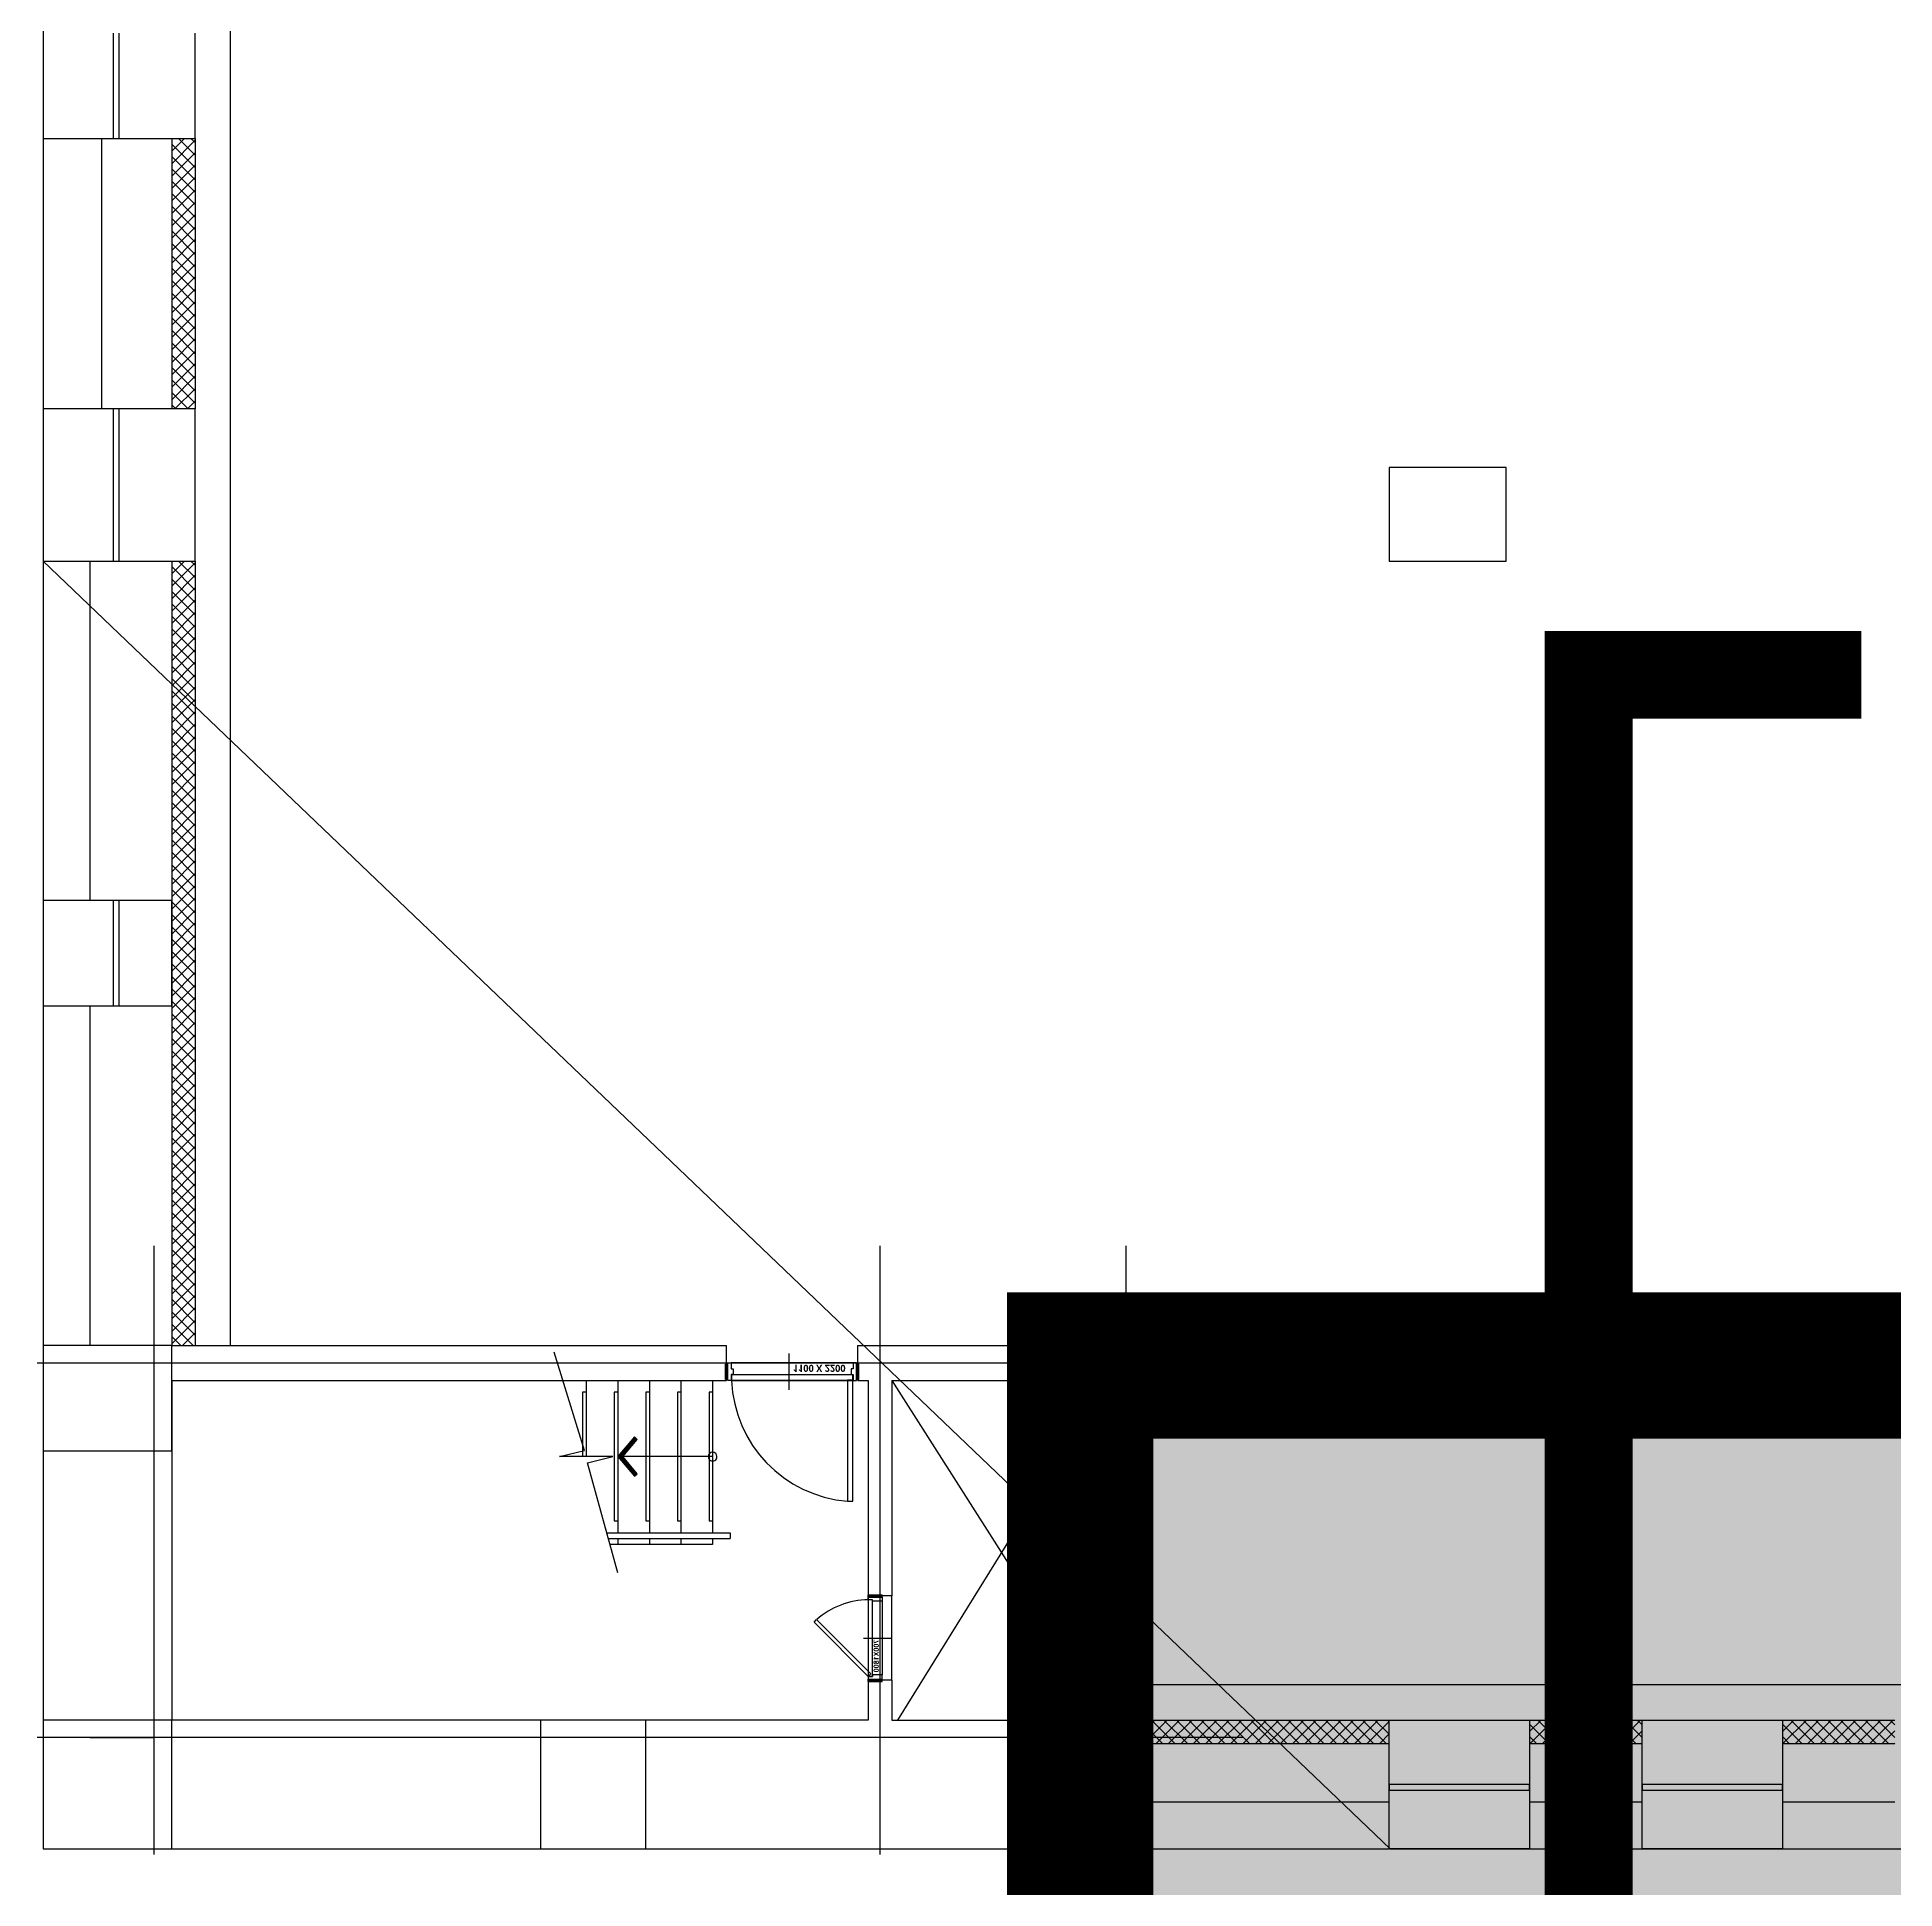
# Model space of a CAD drawing. Header units: millimetres. Extents: x 0 to 356400, y 0 to 68257.
# Drawn here: x 331912 to 332547, y 2688 to 3321 of the extents above; entities that cross this region are included whole.
import ezdxf
from ezdxf.enums import TextEntityAlignment as Align

# ---------------------------------------------------------------- set-up
doc = ezdxf.new("R2010")
doc.units = ezdxf.units.MM
doc.header["$LTSCALE"] = 75
doc.layers.add('8', color=8, linetype='Continuous')
doc.layers.add('AA-XXXX-TXT1', color=2, linetype='Continuous')
doc.styles.add('SHP-나눔bo', font='')
doc.styles.get('SHP-나눔bo').set_extended_font_data('NanumGothic', bold=True)

# ---------------------------------------------------------------- blocks, each defined once
blk = doc.blocks.new('G$C7369CDF7')
at = {"layer": '8'}
for p, q in [((116630, 11558), (116630, 85650)), ((115230, 34650), (115230, 9450)), ((115530, 14910), (115530, 15870)), ((115730, 14910), (115730, 15870)), ((116230, 14910), (116230, 15870)), ((116630, 14910), (116630, 15870)), ((115530, 13710), (115530, 14910)), ((115530, 14910), (116630, 14910)), ((116130, 14910), (116080, 14910)), ((116080, 14910), (116080, 13710)), ((116130, 13710), (116130, 14910)), ((116630, 14910), (116630, 13710)), ((115530, 12750), (115530, 13710)), ((116630, 13710), (115530, 13710)), ((115730, 12750), (115730, 13710)), ((116080, 13710), (116130, 13710)), ((116230, 12750), (116230, 13710)), ((116630, 12750), (116630, 13710)), ((115530, 11550), (115530, 12750)), ((115530, 12750), (116630, 12750)), ((116130, 12750), (116080, 12750)), ((116080, 12750), (116080, 11550)), ((116130, 11550), (116130, 12750)), ((116630, 12750), (116630, 11550)), ((105630, 12550), (104830, 12550)), ((104830, 12550), (104830, 11550)), ((105630, 11550), (105630, 12550)), ((104830, 11550), (105630, 11550)), ((105630, 50), (116630, 11558)), ((115530, 9450), (115530, 11550)), ((116630, 11550), (115530, 11550)), ((115730, 9450), (115730, 11550)), ((116080, 11550), (116130, 11550)), ((116230, 9450), (116230, 11550)), ((116630, 9450), (116630, 11550)), ((112480, 0), (112480, 10300)), ((115680, 10300), (115680, 0)), ((112330, 7010), (112330, 9450)), ((112330, 9450), (115530, 9450)), ((116630, 9450), (115530, 9450)), ((115530, 9450), (115530, 8550)), ((116630, 8550), (116630, 9450)), ((111480, 9300), (116680, 9300)), ((116230, 9300), (115680, 9300)), ((112630, 7300), (115530, 9150)), ((112630, 9150), (115530, 7350)), ((112630, 7300), (112630, 9150)), ((112630, 9150), (115530, 9150)), ((115530, 7300), (115530, 9150)), ((115530, 8550), (116630, 8550)), ((116630, 5200), (116630, 8550)), ((111480, 7200), (116680, 7200)), ((112630, 7300), (114470, 7300)), ((114460, 7100), (114460, 7220)), ((114480, 7220), (114460, 7220)), ((114480, 7200), (114460, 7200)), ((114470, 7300), (114470, 7100)), ((115190, 7300), (114470, 7300)), ((114470, 7100), (114470, 7220)), ((114480, 7110), (114480, 7220)), ((114480, 7220), (114515, 7220)), ((114480, 7100), (114480, 7220)), ((114498, 7220), (115145, 7220)), ((114515, 7220), (114515, 7135)), ((114830, 7060), (114830, 7298)), ((115180, 7220), (115145, 7220)), ((115145, 7220), (115145, 7135)), ((115180, 7100), (115180, 7220)), ((115180, 7100), (115180, 7220)), ((115200, 7220), (115180, 7220)), ((115200, 7200), (115180, 7200)), ((115190, 7300), (115530, 7300)), ((115190, 7300), (115190, 7100)), ((115190, 7100), (115190, 7220)), ((115200, 7100), (115200, 7220)), ((112630, 7010), (112330, 7010)), ((112620, 7020), (112490, 7020)), ((112490, 7000), (112490, 7020)), ((112620, 7010), (112490, 7010)), ((112620, 7000), (112490, 7000)), ((112510, 7000), (112510, 7020)), ((112600, 7000), (112600, 7020)), ((112620, 7000), (112620, 7020)), ((112630, 7010), (112630, 7100)), ((112630, 7100), (115530, 7100)), ((114480, 7110), (114460, 7110)), ((114480, 7100), (114460, 7100)), ((114504, 7100), (114480, 7100)), ((114515, 7135), (114504, 7135)), ((114504, 7135), (114504, 7100)), ((114672, 6659), (115135, 7122)), ((114695, 6638), (115157, 7100)), ((115157, 7100), (115135, 7122)), ((115145, 7135), (115157, 7135)), ((115157, 7135), (115157, 7100)), ((115157, 7100), (115180, 7100)), ((115200, 7110), (115180, 7110)), ((115200, 7100), (115180, 7100)), ((115530, 7100), (115530, 1150)), ((112480, 6970), (112480, 5930)), ((112630, 5930), (112630, 6970)), ((112710, 6425), (112400, 6425)), ((112330, 1150), (112330, 5890)), ((112630, 5890), (112330, 5890)), ((112490, 5900), (112490, 5880)), ((112620, 5900), (112490, 5900)), ((112620, 5890), (112490, 5890)), ((112620, 5880), (112490, 5880)), ((112510, 5900), (112510, 5880)), ((112600, 5900), (112600, 5880)), ((112620, 5900), (112620, 5880)), ((112630, 1150), (112630, 5890)), ((113930, 4866), (113930, 5920)), ((113930, 5920), (113980, 5920)), ((113980, 4880), (113980, 5920)), ((112630, 5770), (113930, 5770)), ((112730, 5770), (112730, 5740)), ((112730, 5740), (113830, 5740)), ((113280, 5770), (113280, 4960)), ((113830, 5740), (113830, 5770)), ((113980, 5770), (114030, 5770)), ((114030, 5770), (114030, 4894)), ((112630, 5500), (113930, 5500)), ((112730, 5500), (112730, 5470)), ((112730, 5470), (113830, 5470)), ((113830, 5470), (113830, 5500)), ((113980, 5500), (114030, 5500)), ((112630, 5230), (113930, 5230)), ((112730, 5230), (112730, 5200)), ((112730, 5200), (113830, 5200)), ((113134, 5127), (113112, 5102)), ((113112, 5102), (113280, 4960)), ((113280, 5004), (113134, 5127)), ((113426, 5127), (113280, 5004)), ((113280, 4960), (113448, 5102)), ((113448, 5102), (113426, 5127)), ((113830, 5200), (113830, 5230)), ((113980, 5230), (114030, 5230)), ((116630, 5200), (115530, 5200)), ((115530, 5200), (115530, 4300)), ((116630, 4300), (116630, 5200)), ((112630, 4960), (113930, 4960)), ((112730, 4960), (112730, 4930)), ((112730, 4930), (113830, 4930)), ((114273, 4960), (113334, 4702)), ((113830, 4930), (113830, 4960)), ((113980, 4960), (114030, 4960)), ((113334, 4702), (113280, 4919)), ((113280, 4919), (113280, 4461)), ((113227, 4675), (112387, 4418)), ((112630, 4690), (113280, 4690)), ((112730, 4690), (112730, 4660)), ((112730, 4660), (113280, 4660)), ((113280, 4461), (113227, 4675)), ((115530, 4300), (116630, 4300)), ((116630, 1150), (116630, 4300)), ((60830, 1650), (112330, 1650)), ((102020, 1350), (101120, 1350)), ((102020, 1350), (104330, 1350)), ((102020, 50), (102020, 1350)), ((105630, 1350), (104330, 1350)), ((104330, 1350), (104330, 50)), ((105630, 1350), (112330, 1350)), ((105630, 50), (105630, 1350)), ((102020, 1150), (104330, 1150)), ((105630, 1150), (112330, 1150)), ((109430, 1150), (108530, 1150)), ((108530, 1150), (108530, 50)), ((109430, 50), (109430, 1150)), ((113230, 1150), (112330, 1150)), ((112330, 1150), (112330, 50)), ((112630, 1150), (115530, 1150)), ((113230, 50), (113230, 1150)), ((116630, 1150), (115530, 1150)), ((115530, 1150), (115530, 50)), ((116630, 50), (116630, 1150)), ((116680, 1000), (111480, 1000)), ((112480, 450), (112480, 1000)), ((115680, 450), (115680, 1000)), ((102020, 700), (101120, 700)), ((101120, 650), (102020, 650)), ((102020, 650), (102020, 700)), ((104330, 700), (104330, 650)), ((105630, 700), (104330, 700)), ((104330, 650), (105630, 650)), ((105630, 650), (105630, 700)), ((108530, 700), (108530, 650)), ((109430, 700), (108530, 700)), ((108530, 650), (109430, 650)), ((109430, 650), (109430, 700)), ((102020, 550), (104330, 550)), ((105630, 450), (108530, 450)), ((109430, 450), (112330, 450)), ((16830, 50), (105630, 50)), ((101120, 50), (102020, 50)), ((102020, 50), (104330, 50)), ((104330, 50), (105630, 50)), ((105630, 50), (108530, 50)), ((108530, 50), (109430, 50)), ((109430, 50), (112330, 50)), ((112330, 50), (113230, 50)), ((113230, 50), (115530, 50)), ((115530, 50), (116630, 50))]:
    blk.add_line(p, q, dxfattribs=at)
at = {"layer": '8', "transparency": 33554687}
for p, q in [((115530, 15829), (115571, 15870)), ((115530, 15723), (115678, 15870)), ((115730, 15656), (115530, 15856)), ((115530, 15617), (115730, 15817)), ((115730, 15550), (115530, 15750)), ((115730, 15762), (115623, 15870)), ((115730, 15868), (115729, 15870)), ((115530, 15511), (115730, 15711)), ((115730, 15444), (115530, 15644)), ((115530, 15405), (115730, 15605)), ((115730, 15338), (115530, 15538)), ((115530, 15298), (115730, 15498)), ((115730, 15232), (115530, 15432)), ((115530, 15192), (115730, 15392)), ((115730, 15126), (115530, 15326)), ((115530, 15086), (115730, 15286)), ((115730, 15020), (115530, 15220)), ((115530, 14980), (115730, 15180)), ((115730, 14914), (115530, 15114)), ((115628, 14910), (115530, 15008)), ((115566, 14910), (115730, 15074)), ((115672, 14910), (115730, 14968)), ((115530, 13669), (115571, 13710)), ((115530, 13563), (115678, 13710)), ((115730, 13496), (115530, 13696)), ((115530, 13457), (115730, 13657)), ((115730, 13602), (115623, 13710)), ((115730, 13708), (115729, 13710)), ((115730, 13390), (115530, 13590)), ((115530, 13351), (115730, 13551)), ((115730, 13284), (115530, 13484)), ((115530, 13245), (115730, 13445)), ((115730, 13178), (115530, 13378)), ((115530, 13138), (115730, 13338)), ((115730, 13072), (115530, 13272)), ((115530, 13032), (115730, 13232)), ((115730, 12966), (115530, 13166)), ((115530, 12926), (115730, 13126)), ((115730, 12860), (115530, 13060)), ((115530, 12820), (115730, 13020)), ((115730, 12754), (115530, 12954)), ((115566, 12750), (115730, 12914)), ((115628, 12750), (115530, 12848)), ((115672, 12750), (115730, 12808)), ((115530, 11536), (115545, 11550)), ((115530, 11429), (115651, 11550)), ((115530, 11323), (115730, 11523)), ((115730, 11257), (115530, 11457)), ((115730, 11363), (115543, 11550)), ((115730, 11469), (115649, 11550)), ((115530, 11217), (115730, 11417)), ((115730, 11151), (115530, 11351)), ((115530, 11111), (115730, 11311)), ((115730, 11045), (115530, 11245)), ((115530, 11005), (115730, 11205)), ((115730, 10939), (115530, 11139)), ((115530, 10899), (115730, 11099)), ((115730, 10833), (115530, 11033)), ((115530, 10793), (115730, 10993)), ((115730, 10727), (115530, 10927)), ((115530, 10687), (115730, 10887)), ((115730, 10621), (115530, 10821)), ((115530, 10581), (115730, 10781)), ((115730, 10515), (115530, 10715)), ((115530, 10475), (115730, 10675)), ((115730, 10408), (115530, 10608)), ((115530, 10369), (115730, 10569)), ((115730, 10302), (115530, 10502)), ((115530, 10263), (115730, 10463)), ((115730, 10196), (115530, 10396)), ((115530, 10157), (115730, 10357)), ((115730, 10090), (115530, 10290)), ((115530, 10051), (115730, 10251)), ((115730, 9984), (115530, 10184)), ((115530, 9945), (115730, 10145)), ((115730, 9878), (115530, 10078)), ((115530, 9838), (115730, 10038)), ((115730, 9772), (115530, 9972)), ((115530, 9732), (115730, 9932)), ((115730, 9666), (115530, 9866)), ((115530, 9626), (115730, 9826)), ((115730, 9560), (115530, 9760)), ((115530, 9520), (115730, 9720)), ((115730, 9454), (115530, 9654)), ((115628, 9450), (115530, 9548)), ((115566, 9450), (115730, 9614)), ((115672, 9450), (115730, 9508)), ((102020, 1314), (102056, 1350)), ((102020, 1208), (102162, 1350)), ((102236, 1150), (102036, 1350)), ((102068, 1150), (102268, 1350)), ((102342, 1150), (102142, 1350)), ((102174, 1150), (102374, 1350)), ((102448, 1150), (102248, 1350)), ((102280, 1150), (102480, 1350)), ((102554, 1150), (102354, 1350)), ((102386, 1150), (102586, 1350)), ((102661, 1150), (102461, 1350)), ((102492, 1150), (102692, 1350)), ((102767, 1150), (102567, 1350)), ((102599, 1150), (102799, 1350)), ((102873, 1150), (102673, 1350)), ((102705, 1150), (102905, 1350)), ((102979, 1150), (102779, 1350)), ((102811, 1150), (103011, 1350)), ((103085, 1150), (102885, 1350)), ((102917, 1150), (103117, 1350)), ((103191, 1150), (102991, 1350)), ((103023, 1150), (103223, 1350)), ((103297, 1150), (103097, 1350)), ((103129, 1150), (103329, 1350)), ((103403, 1150), (103203, 1350)), ((103235, 1150), (103435, 1350)), ((103509, 1150), (103309, 1350)), ((103341, 1150), (103541, 1350)), ((103615, 1150), (103415, 1350)), ((103447, 1150), (103647, 1350)), ((103721, 1150), (103521, 1350)), ((103553, 1150), (103753, 1350)), ((103827, 1150), (103627, 1350)), ((103659, 1150), (103859, 1350)), ((103933, 1150), (103733, 1350)), ((103765, 1150), (103965, 1350)), ((104039, 1150), (103839, 1350)), ((103871, 1150), (104071, 1350)), ((104145, 1150), (103945, 1350)), ((103977, 1150), (104177, 1350)), ((104252, 1150), (104052, 1350)), ((104083, 1150), (104283, 1350)), ((104330, 1177), (104158, 1350)), ((104190, 1150), (104330, 1291)), ((104330, 1283), (104264, 1350)), ((105630, 1314), (105666, 1350)), ((105630, 1208), (105772, 1350)), ((105846, 1150), (105646, 1350)), ((105678, 1150), (105878, 1350)), ((105952, 1150), (105752, 1350)), ((105784, 1150), (105984, 1350)), ((106058, 1150), (105858, 1350)), ((105890, 1150), (106090, 1350)), ((106164, 1150), (105964, 1350)), ((105996, 1150), (106196, 1350)), ((106271, 1150), (106071, 1350)), ((106102, 1150), (106302, 1350)), ((106377, 1150), (106177, 1350)), ((106209, 1150), (106409, 1350)), ((106483, 1150), (106283, 1350)), ((106315, 1150), (106515, 1350)), ((106589, 1150), (106389, 1350)), ((106421, 1150), (106621, 1350)), ((106695, 1150), (106495, 1350)), ((106527, 1150), (106727, 1350)), ((106801, 1150), (106601, 1350)), ((106633, 1150), (106833, 1350)), ((106907, 1150), (106707, 1350)), ((106739, 1150), (106939, 1350)), ((107013, 1150), (106813, 1350)), ((106845, 1150), (107045, 1350)), ((107119, 1150), (106919, 1350)), ((106951, 1150), (107151, 1350)), ((107225, 1150), (107025, 1350)), ((107057, 1150), (107257, 1350)), ((107331, 1150), (107131, 1350)), ((107163, 1150), (107363, 1350)), ((107437, 1150), (107237, 1350)), ((107269, 1150), (107469, 1350)), ((107543, 1150), (107343, 1350)), ((107375, 1150), (107575, 1350)), ((107649, 1150), (107449, 1350)), ((107481, 1150), (107681, 1350)), ((107755, 1150), (107555, 1350)), ((107587, 1150), (107787, 1350)), ((107862, 1150), (107662, 1350)), ((107693, 1150), (107893, 1350)), ((107968, 1150), (107768, 1350)), ((107800, 1150), (108000, 1350)), ((108074, 1150), (107874, 1350)), ((107906, 1150), (108106, 1350)), ((108180, 1150), (107980, 1350)), ((108012, 1150), (108212, 1350)), ((108286, 1150), (108086, 1350)), ((108118, 1150), (108318, 1350)), ((108392, 1150), (108192, 1350)), ((108224, 1150), (108424, 1350)), ((108498, 1150), (108298, 1350)), ((108330, 1150), (108530, 1350)), ((108604, 1150), (108404, 1350)), ((108436, 1150), (108636, 1350)), ((108710, 1150), (108510, 1350)), ((108542, 1150), (108742, 1350)), ((108816, 1150), (108616, 1350)), ((108648, 1150), (108848, 1350)), ((108922, 1150), (108722, 1350)), ((108754, 1150), (108954, 1350)), ((109028, 1150), (108828, 1350)), ((108860, 1150), (109060, 1350)), ((109134, 1150), (108934, 1350)), ((108966, 1150), (109166, 1350)), ((109240, 1150), (109040, 1350)), ((109072, 1150), (109272, 1350)), ((109346, 1150), (109146, 1350)), ((109178, 1150), (109378, 1350)), ((109453, 1150), (109253, 1350)), ((109284, 1150), (109484, 1350)), ((109559, 1150), (109359, 1350)), ((109390, 1150), (109590, 1350)), ((109665, 1150), (109465, 1350)), ((109497, 1150), (109697, 1350)), ((109771, 1150), (109571, 1350)), ((109603, 1150), (109803, 1350)), ((109877, 1150), (109677, 1350)), ((109709, 1150), (109909, 1350)), ((109983, 1150), (109783, 1350)), ((109815, 1150), (110015, 1350)), ((110089, 1150), (109889, 1350)), ((109921, 1150), (110121, 1350)), ((110195, 1150), (109995, 1350)), ((110027, 1150), (110227, 1350)), ((110301, 1150), (110101, 1350)), ((110133, 1150), (110333, 1350)), ((110407, 1150), (110207, 1350)), ((110239, 1150), (110439, 1350)), ((110513, 1150), (110313, 1350)), ((110345, 1150), (110545, 1350)), ((110619, 1150), (110419, 1350)), ((110451, 1150), (110651, 1350)), ((110725, 1150), (110525, 1350)), ((110557, 1150), (110757, 1350)), ((110831, 1150), (110631, 1350)), ((110663, 1150), (110863, 1350)), ((110937, 1150), (110737, 1350)), ((110769, 1150), (110969, 1350)), ((111043, 1150), (110843, 1350)), ((110875, 1150), (111075, 1350)), ((111150, 1150), (110950, 1350)), ((110981, 1150), (111181, 1350)), ((111256, 1150), (111056, 1350)), ((111088, 1150), (111288, 1350)), ((111362, 1150), (111162, 1350)), ((111194, 1150), (111394, 1350)), ((111468, 1150), (111268, 1350)), ((111300, 1150), (111500, 1350)), ((111574, 1150), (111374, 1350)), ((111406, 1150), (111606, 1350)), ((111680, 1150), (111480, 1350)), ((111512, 1150), (111712, 1350)), ((111786, 1150), (111586, 1350)), ((111618, 1150), (111818, 1350)), ((111892, 1150), (111692, 1350)), ((111724, 1150), (111924, 1350)), ((111998, 1150), (111798, 1350)), ((111830, 1150), (112030, 1350)), ((112104, 1150), (111904, 1350)), ((111936, 1150), (112136, 1350)), ((112210, 1150), (112010, 1350)), ((112042, 1150), (112242, 1350)), ((112316, 1150), (112116, 1350)), ((112148, 1150), (112330, 1332)), ((112330, 1242), (112222, 1350)), ((112330, 1348), (112328, 1350)), ((102130, 1150), (102020, 1260)), ((102024, 1150), (102020, 1154)), ((104296, 1150), (104330, 1185)), ((105740, 1150), (105630, 1260)), ((105634, 1150), (105630, 1154)), ((112254, 1150), (112330, 1226))]:
    blk.add_line(p, q, dxfattribs=at)
at = {"layer": '8'}
for points in [[(112500, 7000), (112480, 7000), (112480, 6970), (112530, 6970), (112530, 6955), (112580, 6955), (112580, 6970), (112630, 6970), (112630, 7000), (112610, 7000)], [(114695, 6638), (114672, 6659)], [(112500, 5900), (112480, 5900), (112480, 5930), (112530, 5930), (112530, 5945), (112580, 5945), (112580, 5930), (112630, 5930), (112630, 5900), (112610, 5900)]]:
    blk.add_lwpolyline(points, dxfattribs=at)
for points in [[(115157, 7100), (115157, 7135), (114504, 7135), (114504, 7100)], [(112582, 6967), (112582, 5933), (112627, 5933), (112627, 6967)], [(113661, 6967), (112627, 6967), (112627, 6922), (113661, 6922)]]:
    blk.add_lwpolyline(points, close=True, dxfattribs=at)
for centre, radius, start, end in [((115172, 7103), 668, 180.2345, 221.6084), ((112589, 7007), 1075, 272.1965, 355.4701), ((113280, 5770), 37.5, 90, 270), ((113280, 5770), 37.5, 270, 90)]:
    blk.add_arc(centre, radius, start, end, dxfattribs=at)
for points in [[(113280, 5004), (113280, 4960), (113134, 5127), (113112, 5102)], [(113426, 5127), (113448, 5102), (113280, 5004), (113280, 4960)]]:
    blk.add_solid(points, dxfattribs=at)
at = {"layer": '8', "style": 'SHP-나눔bo', "text_generation_flag": 4}
blk.add_text('700X1800', height=45, dxfattribs=at).set_placement((114983, 7190), align=Align.CENTER)
blk.add_text('1100 X 2200', height=60, rotation=90, dxfattribs=at).set_placement((112496, 6681), align=Align.CENTER)

msp = doc.modelspace()

# ---------------------------------------------------------------- hatches: boundary and pattern name
at = {"transparency": 33554687}
h = msp.add_hatch(color=254, dxfattribs=at)
h.dxf.hatch_style = 1
h.paths.add_polyline_path([(332884.42, 2479.25), (332268.62, 2479.25), (332268.62, 2867.06), (332884.42, 2867.06)])

# ---------------------------------------------------------------- linework, layer by layer
at = {"const_width": 50}
msp.add_lwpolyline([(332884.42, 2479.25), (332268.62, 2479.25), (332268.62, 2867.06), (332884.42, 2867.06)], close=True, dxfattribs=at)
at = {"layer": 'AA-XXXX-TXT1', "const_width": 30}
msp.add_lwpolyline([(332535.56, 3102.99), (332442.36, 3102.99), (332442.36, 2168.43), (332535.56, 2168.43)], dxfattribs=at)

# ---------------------------------------------------------------- block references
at = {"xscale": 0.04000000000000001, "yscale": 0.04000000000000001, "zscale": 0.04000000000000001, "rotation": 270}
msp.add_blockref('G$C7369CDF7', (331912.17, 7367.09), dxfattribs=at)

doc.saveas('drawing.dxf')
